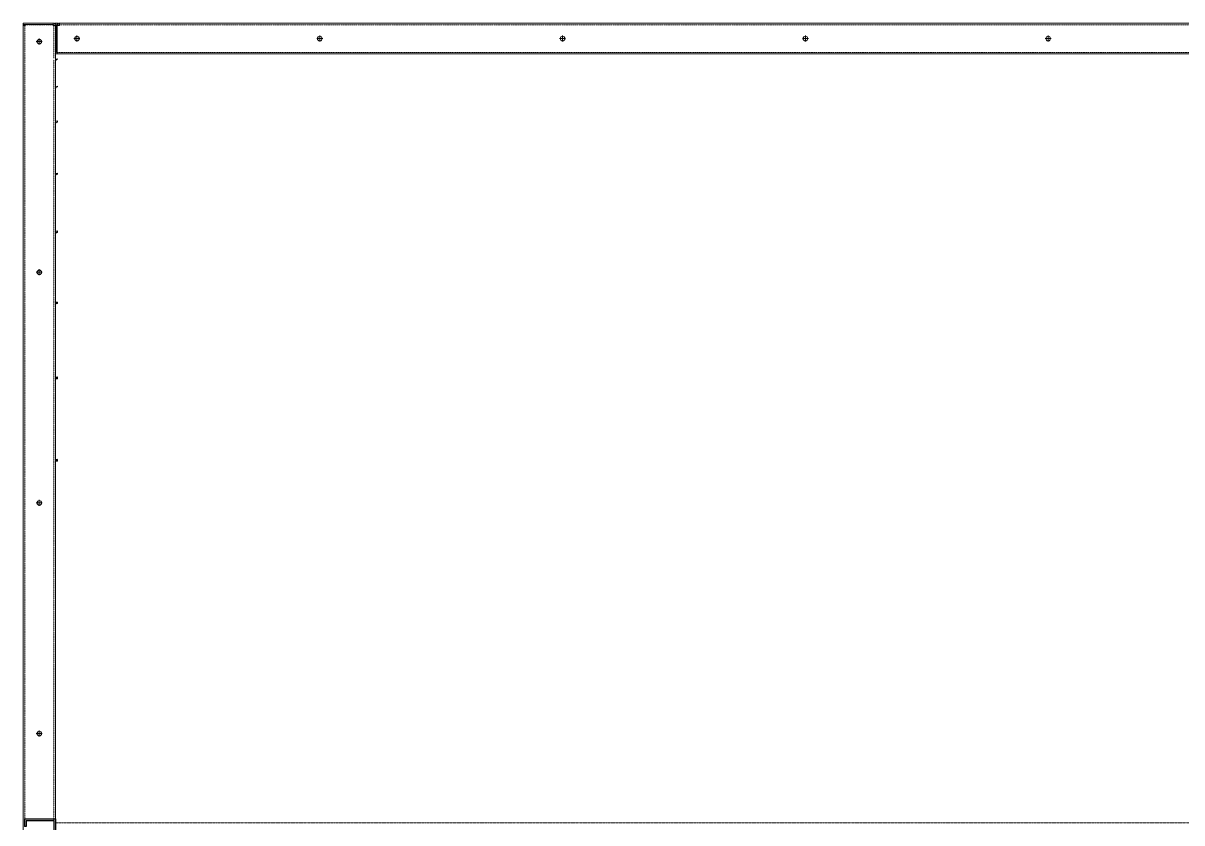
# Model space of a CAD drawing. Header units: millimetres. Extents: x -17070 to 37126, y -291348 to 36053.
# Drawn here: x 26996 to 28504, y 25000 to 26040 of the extents above; entities that cross this region are included whole.
import ezdxf

# ---------------------------------------------------------------- set-up
doc = ezdxf.new("R2010")
doc.units = ezdxf.units.MM
for name, pattern in [('CENTER', [2, 1.25, -0.25, 0.25, -0.25]), ('HIDDEN', [0.375, 0.25, -0.125]), ('HIDDENX2', [0.75, 0.5, -0.25])]:
    doc.linetypes.add(name, pattern=pattern)
doc.layers.add('center', color=1, linetype='CENTER')
doc.layers.add('HIDD', color=2, linetype='HIDDENX2')

# ---------------------------------------------------------------- blocks, each defined once
blk = doc.blocks.new('435')
for p, q in [((-131382, 21088.8), (-131342, 21088.8)), ((-131382, 21088.8), (-131382, 21078.8)), ((-131380, 21086.8), (-131344, 21086.8)), ((-131380, 21086.8), (-131380, 21078.8)), ((-131344, 21086.8), (-131344, 21040.8)), ((-131342, 21088.8), (-131342, 21038.8)), ((-131342, 21088.8), (-131342, 21038.8)), ((-131380, 21078.8), (-131382, 21078.8)), ((-131382, 21038.8), (-131382, 21050.8)), ((-131382, 21050.8), (-131380, 21050.8)), ((-131342, 21038.8), (-131382, 21038.8)), ((-131380, 21040.8), (-131380, 21050.8)), ((-131344, 21040.8), (-131380, 21040.8))]:
    blk.add_line(p, q)
blk = doc.blocks.new('2')
at = {"color": 7, "lineweight": 20, "ltscale": 0.280701}
for p, q in [((26996.5, 26040.1), (27035.4, 26040.1)), ((26996.5, 26040.1), (26996.5, 26020.1)), ((26996.5, 26038.5), (27035.4, 26038.5)), ((26996.5, 26037), (26999.6, 26037)), ((26996.5, 22995.2), (26996.5, 26037)), ((27035.4, 26040.1), (27035.4, 26038.5)), ((27035.4, 26038.5), (27035.4, 26037)), ((27036.4, 26038.1), (27035.4, 26038.1)), ((27038.5, 26037), (27035.4, 26037)), ((27038.5, 25342), (27038.5, 26037)), ((27038.5, 22995.2), (27038.5, 26037)), ((27040.5, 26036.7), (27040, 26036.7)), ((27040, 26036.7), (27040, 26003.3)), ((27040.5, 26037), (27040.5, 26000.1)), ((27040.5, 26037), (27043.6, 26037)), ((27043.5, 26040.1), (27043.4, 26040.1)), ((27043.4, 26037), (27043.4, 26038.5)), ((27043.6, 26037), (27043.6, 26040.1)), ((27043.6, 26040.1), (30249.4, 26040.1)), ((27013.6, 26016.1), (27021.4, 26016.1)), ((27017.5, 26020), (27017.5, 26012.2)), ((27062.6, 26020.1), (27070.4, 26020.1)), ((27066.5, 26024), (27066.5, 26016.2)), ((27378.6, 26020.1), (27386.4, 26020.1)), ((27382.5, 26024), (27382.5, 26016.2)), ((27694.6, 26020.1), (27702.4, 26020.1)), ((27698.5, 26024), (27698.5, 26016.2)), ((28010.6, 26020.1), (28018.4, 26020.1)), ((28014.5, 26024), (28014.5, 26016.2)), ((28326.6, 26020.1), (28334.4, 26020.1)), ((28330.5, 26024), (28330.5, 26016.2)), ((27040.5, 26000.1), (30252.5, 26000.1)), ((27041.3, 25993.1), (27041.3, 25993.7)), ((27041.3, 25957.2), (27041.3, 25958)), ((27038.5, 25910.2), (27038.5, 25910.2)), ((27041.3, 25911.6), (27041.3, 25913)), ((27038.8, 25842.7), (27038.5, 25842.7)), ((27041.3, 25845.2), (27041.3, 25843.7)), ((27039.8, 25767.6), (27038.5, 25767.6)), ((27039.8, 25767.6), (27039.8, 25767.6)), ((27041.3, 25769.9), (27041.3, 25767.8)), ((27013.6, 25716.1), (27021.4, 25716.1)), ((27017.5, 25720), (27017.5, 25712.2)), ((27039.8, 25675.7), (27038.5, 25675.7)), ((27039.8, 25675.2), (27039.8, 25675.7)), ((27041.3, 25677.3), (27041.3, 25675.4)), ((27039.8, 25578.6), (27038.5, 25578.6)), ((27039.8, 25577.3), (27039.8, 25578.6)), ((27041.3, 25580), (27041.3, 25577.4)), ((27039.8, 25472.1), (27038.5, 25472.1)), ((27039.8, 25470.6), (27039.8, 25472.1)), ((27041.3, 25472.8), (27041.3, 25470.6)), ((27013.6, 25416.1), (27021.4, 25416.1)), ((27017.5, 25420), (27017.5, 25412.2)), ((27013.6, 25116.1), (27021.4, 25116.1)), ((27017.5, 25120), (27017.5, 25112.2))]:
    blk.add_line(p, q, dxfattribs=at)
at = {"lineweight": 20}
blk.add_line((27038.5, 22965.1), (27038.5, 25000.1), dxfattribs=at)
at = {"color": 7, "lineweight": 20, "ltscale": 0.280701}
for centre in [(27017.5, 26016.1), (27066.5, 26020.1), (27382.5, 26020.1), (27698.5, 26020.1), (28014.5, 26020.1), (28330.5, 26020.1), (27017.5, 25716.1), (27017.5, 25416.1), (27017.5, 25116.1)]:
    blk.add_circle(centre, 3, dxfattribs=at)
at = {"color": 7, "lineweight": 20}
for centre in [(27017.5, 26016.1), (27066.5, 26020.1), (27382.5, 26020.1), (27698.5, 26020.1), (28014.5, 26020.1), (28330.5, 26020.1), (27017.5, 25716.1), (27017.5, 25416.1), (27017.5, 25116.1)]:
    blk.add_circle(centre, 3, dxfattribs=at)
at = {"color": 7, "lineweight": 20, "ltscale": 0.280701}
for centre, radius, start, end in [((27035.4, 26037), 3.1, 0, 90), ((27035.4, 26037), 1.5, 0, 90), ((27043.4, 26036.7), 3.4, 90, 180), ((27043.6, 26037), 3.1, 90, 180), ((27043.6, 26037), 1.5, 90, 180), ((27043.4, 26036.7), 1.4, 90, 155.397), ((27043.4, 26003.5), 3.4, 180, 180.1813), ((26999.9, 25653.5), 3.4, 180, 180.1768)]:
    blk.add_arc(centre, radius, start, end, dxfattribs=at)
at = {"color": 7, "lineweight": 20, "ltscale": 0.280701, "extrusion": (0, 0, -1)}
for centre, major_axis, ratio, start_param, end_param in [((27041.3, 26000.5), (-3.1, 0), 1, 0.4085, 1.294748), ((27041.3, 26000.4), (3.1, 0), 0.995898, 3.550086, 4.43633), ((27041.3, 25990.6), (3.1, 0), 0.995898, 3.550026, 4.712389), ((27041.3, 25990.2), (3.1, 0), 0.945441, 3.549953, 4.712389), ((27041.3, 25955.1), (3.1, 0), 0.945441, 3.549897, 4.712389), ((27041.3, 25954.4), (3.1, 0), 0.911987, 3.549844, 4.712389), ((27041.3, 25910.2), (3.1, 0), 0.911987, 3.54979, 4.712389), ((27041.3, 25909.1), (3.1, 0), 0.787572, 3.549562, 4.712389), ((27041.3, 25842.7), (3.1, 0), 0.787572, 3.549516, 4.712389), ((27041.3, 25841.4), (3.1, 0), 0.728422, 3.549386, 4.712389), ((27041.3, 25842.7), (1.5, 0), 0.787572, 3.897536, 4.712389), ((27041.3, 25767.6), (3.1, 0), 0.728422, 3.549343, 4.712389), ((27041.3, 25766.1), (3.1, 0), 0.543645, 3.549739, 4.712389), ((27041.3, 25767.6), (1.5, 0), 0.728422, 3.141593, 4.712389), ((27041.3, 25675.7), (3.1, 0), 0.543645, 3.549739, 4.712389), ((27041.3, 25673.9), (3.1, 0), 0.465261, 3.549739, 4.712389), ((27041.3, 25675.7), (1.5, 0), 0.543645, 3.141593, 4.712389), ((27041.3, 25578.6), (3.1, 0), 0.465261, 3.54974, 4.712389), ((27041.3, 25576.7), (3.1, 0), 0.240313, 3.54974, 4.712389), ((27041.3, 25578.6), (1.5, 0), 0.465261, 3.141593, 4.712389), ((27041.3, 25472.1), (3.1, 0), 0.240313, 3.54974, 4.712389), ((27041.3, 25470.1), (3.1, 0), 0.151261, 3.54974, 4.712389), ((27041.3, 25472.1), (1.5, 0), 0.240313, 3.141593, 4.712389)]:
    blk.add_ellipse(centre, major_axis=major_axis, ratio=ratio, start_param=start_param, end_param=end_param, dxfattribs=at)
at = {"layer": 'center', "lineweight": 20}
for p, q in [((30296.5, 26040.1), (26996.5, 26040.1)), ((26996.5, 26040.1), (26996.5, 22840.1)), ((27038.5, 26040.1), (27038.5, 25000.1)), ((30254.5, 26000.1), (27038.5, 26000.1)), ((30254.5, 25000.1), (27038.5, 25000.1))]:
    blk.add_line(p, q, dxfattribs=at)
at = {"layer": 'HIDD', "linetype": 'HIDDEN', "lineweight": 20}
for p, q in [((27036.5, 26038.1), (26998.5, 26038.1)), ((26998.5, 26038.1), (26998.5, 25002.1)), ((27036.5, 26038.1), (27036.5, 25994.6)), ((30252.5, 26038.1), (27038.5, 26038.1)), ((27040.5, 26038.1), (27040.5, 26002.1)), ((30254.5, 26002.1), (27038.5, 26002.1)), ((27036.5, 25992.6), (27036.5, 25002.1))]:
    blk.add_line(p, q, dxfattribs=at)
at = {"lineweight": 20}
blk.add_blockref('435', (158380.4, 3916.3), dxfattribs=at)

msp = doc.modelspace()

# ---------------------------------------------------------------- block references
msp.add_blockref('2', (0, 0))

doc.saveas('drawing.dxf')
